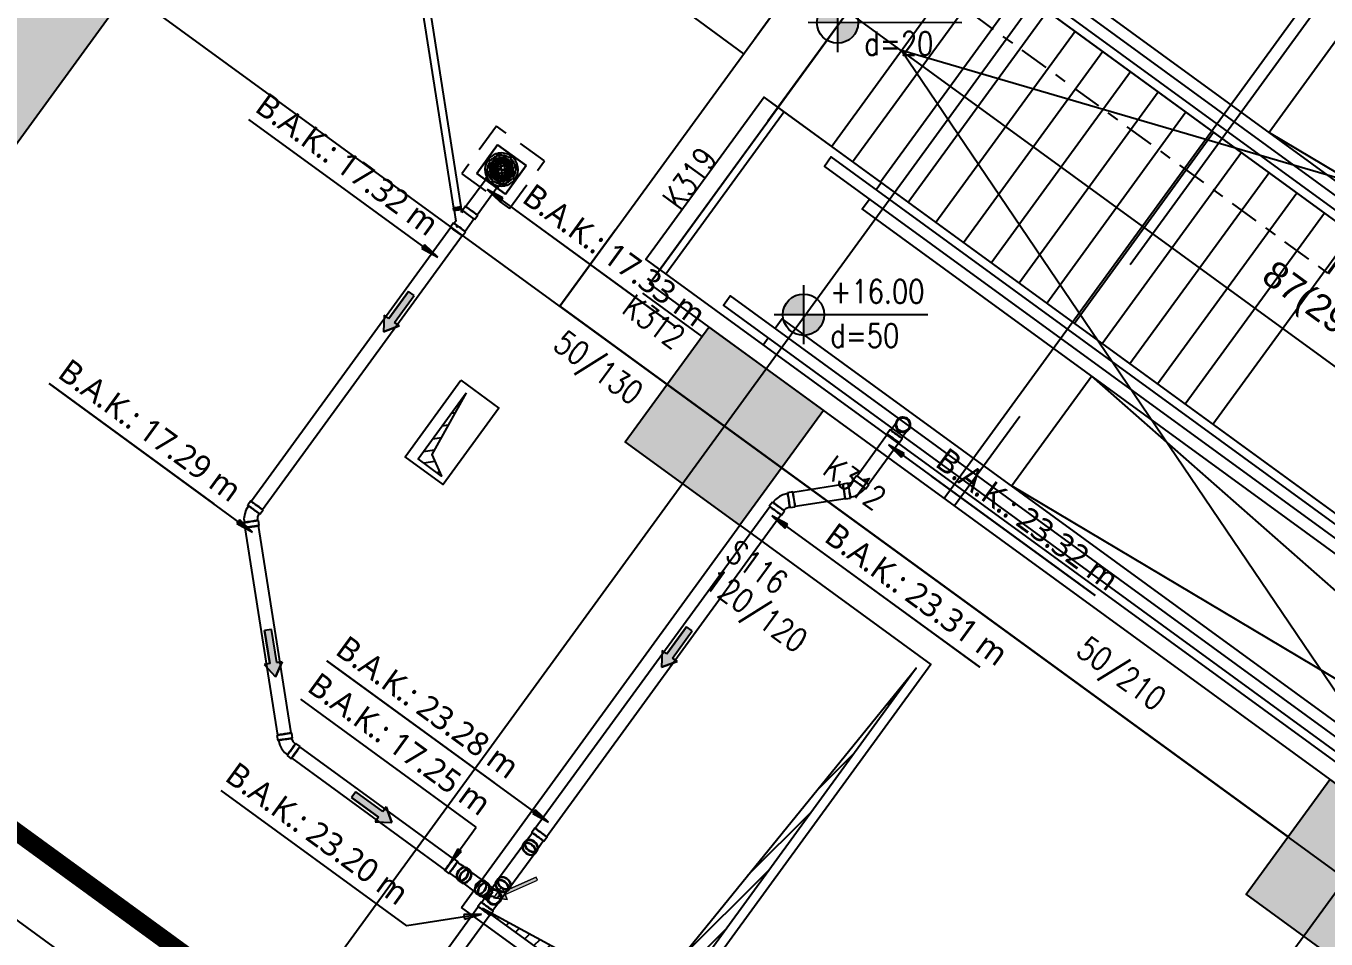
# Model space of a CAD drawing. Header units: millimetres. Extents: x 400382 to 401500, y 4543975 to 4544133.
# Drawn here: x 400757.73 to 400768.73, y 4544101.97 to 4544109.69 of the extents above; entities that cross this region are included whole.
import ezdxf
from ezdxf.enums import TextEntityAlignment as Align

# ---------------------------------------------------------------- set-up
doc = ezdxf.new("R2010")
doc.units = ezdxf.units.MM
for name, pattern in [('AKS', [3, 2.5, -0.25, 0, -0.25]), ('CENTER', [2, 1.25, -0.25, 0.25, -0.25]), ('CIZGI', [0.4, 0.25, -0.15]), ('CONTINU', [0]), ('HIDDEN', [0.375, 0.25, -0.125]), ('HIDDEN2', [4.7625, 3.175, -1.5875]), ('Hidden_2_', [6, 4, -2])]:
    doc.linetypes.add(name, pattern=pattern)
doc.layers.add('A-DETL-GENF', color=92, linetype='Continuous', lineweight=9)
for name, color, linetype in [('aks prota', 2, 'AKS'), ('boşluk prota', 2, 'Continuous'), ('boşluk taraması prota', 252, 'Continuous'), ('kiriş boyutu prota', 6, 'Continuous'), ('kiriş prota', 6, 'Continuous'), ('kolon prota', 1, 'Continuous'), ('kolon tarama prota', 252, 'Continuous'), ('lkolon prota', 4, 'Continuous'), ('merdiven prota', 2, 'Continuous'), ('not prota', 2, 'Continuous'), ('perde prota', 1, 'Continuous'), ('PRT-MI-a_fit_drainage', 10, 'Continuous'), ('prt-s-taxis', 7, 'Continuous'), ('skesit prota', 7, 'Continuous'), ('st-s_level (kot)', 6, 'Continuous'), ('st-s_levelmark (kot işareti)', 4, 'Continuous'), ('st_s_ölçü', 4, 'Continuous'), ('TARAMA', 8, 'Continuous'), ('temel prota', 6, 'Continuous'), ('tkolon prota', 6, 'Continuous')]:
    doc.layers.add(name, color=color, linetype=linetype)
doc.styles.add('OLCU', font='romanstw.shx')
doc.styles.add('PRT-MI-a_Arial', font='Arial.ttf', dxfattribs={"height": 30})
doc.styles.add('Segoe UI Light_1', font='', dxfattribs={"height": 200})
doc.styles.add('TKIRIS', font='romanstw.shx')
doc.styles.add('tkolon', font='romanstw.shx')
doc.styles.get('Segoe UI Light_1').set_extended_font_data('Segoe UI Light')

# ---------------------------------------------------------------- blocks, each defined once
blk = doc.blocks.new('Flow Direction - Flow Direction _25mm_-1035271-_17_70 m  ARA KAT')
at = {"layer": 'TARAMA'}
blk.add_hatch(color=256, dxfattribs=at).paths.add_polyline_path([(0, 0), (-117, -78), (-117, -30), (-400, -30), (-400, 30), (-117, 30), (-117, 78)], flags=0)
for p, q in [((-117, 30), (-400, 30)), ((-400, 30), (-400, -30)), ((-117, 30), (-400, 30)), ((-400, 30), (-400, -30)), ((0, 0), (-117, 78)), ((-117, 78), (-117, 30)), ((-117, 78), (0, 0)), ((-117, 30), (-117, 78)), ((-117, -78), (0, 0)), ((-117, -78), (0, 0)), ((-400, -30), (-117, -30)), ((-117, -30), (-400, -30)), ((-117, -30), (-117, -78)), ((-117, -30), (-117, -78))]:
    blk.add_line(p, q, dxfattribs=at)
blk = doc.blocks.new('Riser Direction1 - Flow Direction _25mm_ 2-2155046-_17_70 m  ARA KAT')
at = {"layer": 'A-DETL-GENF'}
blk.add_hatch(color=256, dxfattribs=at).paths.add_polyline_path([(0, 0), (118, 0), (96, -38), (355, -188), (340, -214), (81, -64), (59, -102)], flags=0)
for p, q in [((0, 0), (59, -102)), ((118, 0), (0, 0)), ((118, 0), (0, 0)), ((59, -102), (0, 0)), ((59, -102), (81, -64)), ((81, -64), (59, -102)), ((81, -64), (340, -214)), ((81, -64), (340, -214)), ((96, -38), (118, 0)), ((96, -38), (118, 0)), ((355, -188), (96, -38)), ((96, -38), (355, -188)), ((340, -214), (355, -188)), ((340, -214), (355, -188))]:
    blk.add_line(p, q, dxfattribs=at)
blk = doc.blocks.new('17.60 mekanik')
at = {"layer": 'kolon tarama prota'}
for points in [[(135211.3, 65208.6), (135222.3, 65198.2), (135224.6, 65201.4)], [(135169.5, 65151.2), (135158.5, 65161.6), (135156.2, 65158.4)], [(135551, 64992.9), (135561.9, 64982.5), (135564.3, 64985.7)], [(135013.2, 64918.5), (135002.3, 64928.9), (134999.9, 64925.7)], [(135452.4, 64932.9), (135463.4, 64922.4), (135465.7, 64925.6)], [(135263.8, 64673.3), (135252.9, 64683.8), (135250.6, 64680.6)], [(135179.8, 64637.6), (135190.3, 64648.6), (135187.1, 64650.9)], [(135207.3, 64595.5), (135192.2, 64595.1), (135192.8, 64591.2)]]:
    blk.add_hatch(color=256, dxfattribs=at).paths.add_polyline_path(points, flags=0)
for p, q in [((135146.3, 65422.5), (135182.8, 65192.6)), ((135189.3, 65193.7), (135152.9, 65423.5)), ((135094.5, 65205.7), (135009.6, 65267.4)), ((135220.1, 65246.4), (135202.5, 65222.1)), ((135202.5, 65222.1), (135220.1, 65246.4)), ((135244.4, 65228.7), (135220.1, 65246.4)), ((135220.1, 65246.4), (135244.4, 65228.7)), ((135220.1, 65246.4), (135220.1, 65246.4)), ((135211.8, 65233.2), (135213.4, 65232.1)), ((135213.4, 65232.1), (135211.8, 65233.2)), ((135211.8, 65233.2), (135211.8, 65233.2)), ((135214, 65232.9), (135212.4, 65234)), ((135212.4, 65234), (135214, 65232.9)), ((135212.4, 65234), (135212.4, 65234)), ((135228.6, 65233.4), (135227.4, 65231.8)), ((135227.4, 65231.8), (135228.6, 65233.4)), ((135228.6, 65233.4), (135228.6, 65233.4)), ((135231.2, 65237), (135230.1, 65235.4)), ((135230.1, 65235.4), (135231.2, 65237)), ((135230.1, 65235.4), (135230.1, 65235.4)), ((135230.9, 65234.8), (135232.1, 65236.4)), ((135232.1, 65236.4), (135230.9, 65234.8)), ((135230.9, 65234.8), (135230.9, 65234.8)), ((135231.2, 65237), (135231.2, 65237)), ((135232.1, 65236.4), (135232.1, 65236.4)), ((135213.4, 65232.1), (135213.4, 65232.1)), ((135214, 65232.9), (135214, 65232.9)), ((135215.5, 65230.6), (135217.1, 65229.4)), ((135217.1, 65229.4), (135215.5, 65230.6)), ((135215.5, 65230.6), (135215.5, 65230.6)), ((135217.7, 65230.2), (135216, 65231.4)), ((135216, 65231.4), (135217.7, 65230.2)), ((135216, 65231.4), (135216, 65231.4)), ((135217.1, 65229.4), (135217.1, 65229.4)), ((135217.7, 65230.2), (135217.7, 65230.2)), ((135219.1, 65227.9), (135220.7, 65226.7)), ((135220.7, 65226.7), (135219.1, 65227.9)), ((135219.1, 65227.9), (135219.1, 65227.9)), ((135221.3, 65227.6), (135219.7, 65228.7)), ((135219.7, 65228.7), (135221.3, 65227.6)), ((135219.7, 65228.7), (135219.7, 65228.7)), ((135221.3, 65223.3), (135220.1, 65221.7)), ((135220.1, 65221.7), (135221.3, 65223.3)), ((135220.7, 65226.7), (135220.7, 65226.7)), ((135220.9, 65221.1), (135222.1, 65222.7)), ((135222.1, 65222.7), (135220.9, 65221.1)), ((135221.3, 65227.6), (135221.3, 65227.6)), ((135221.3, 65223.3), (135221.3, 65223.3)), ((135222.1, 65222.7), (135222.1, 65222.7)), ((135225.9, 65229.7), (135224.8, 65228.1)), ((135224.8, 65228.1), (135225.9, 65229.7)), ((135224.8, 65228.1), (135224.8, 65228.1)), ((135225.5, 65223.3), (135227.2, 65222.1)), ((135227.2, 65222.1), (135225.5, 65223.3)), ((135225.5, 65223.3), (135225.5, 65223.3)), ((135225.6, 65227.5), (135226.8, 65229.1)), ((135226.8, 65229.1), (135225.6, 65227.5)), ((135225.6, 65227.5), (135225.6, 65227.5)), ((135225.9, 65229.7), (135225.9, 65229.7)), ((135227.7, 65222.9), (135226.1, 65224.1)), ((135226.1, 65224.1), (135227.7, 65222.9)), ((135226.1, 65224.1), (135226.1, 65224.1)), ((135226.7, 65204.5), (135244.4, 65228.7)), ((135244.4, 65228.7), (135226.7, 65204.5)), ((135226.8, 65229.1), (135226.8, 65229.1)), ((135227.2, 65230.5), (135227.2, 65230.5)), ((135227.4, 65231.8), (135227.4, 65231.8)), ((135227.7, 65222.9), (135227.7, 65222.9)), ((135228.2, 65231.2), (135229.4, 65232.8)), ((135229.4, 65232.8), (135228.2, 65231.2)), ((135228.2, 65231.2), (135228.2, 65231.2)), ((135229.4, 65232.8), (135229.4, 65232.8)), ((135244.4, 65228.7), (135244.4, 65228.7)), ((135210.3, 65217.3), (135193.4, 65194)), ((135202.5, 65222.1), (135226.7, 65204.5)), ((135226.7, 65204.5), (135202.5, 65222.1)), ((135202.5, 65222.1), (135202.5, 65222.1)), ((135212.5, 65221.2), (135209.9, 65217.6)), ((135216, 65216), (135214.8, 65214.4)), ((135214.8, 65214.4), (135216, 65216)), ((135214.8, 65214.4), (135214.8, 65214.4)), ((135215.6, 65213.8), (135216.8, 65215.4)), ((135216.8, 65215.4), (135215.6, 65213.8)), ((135215.6, 65213.8), (135215.6, 65213.8)), ((135216, 65216), (135216, 65216)), ((135216.8, 65215.4), (135216.8, 65215.4)), ((135218.6, 65219.7), (135217.4, 65218)), ((135217.4, 65218), (135218.6, 65219.7)), ((135217.4, 65218), (135217.4, 65218)), ((135218.2, 65217.4), (135219.4, 65219.1)), ((135219.4, 65219.1), (135218.2, 65217.4)), ((135218.2, 65217.4), (135218.2, 65217.4)), ((135218.6, 65219.7), (135218.6, 65219.7)), ((135219.4, 65219.1), (135219.4, 65219.1)), ((135219.7, 65220.2), (135219.7, 65220.2)), ((135220.1, 65221.7), (135220.1, 65221.7)), ((135220.2, 65210.1), (135222.8, 65213.7)), ((135220.9, 65221.1), (135220.9, 65221.1)), ((135227.2, 65222.1), (135227.2, 65222.1)), ((135229.2, 65220.6), (135230.8, 65219.4)), ((135230.8, 65219.4), (135229.2, 65220.6)), ((135229.2, 65220.6), (135229.2, 65220.6)), ((135231.4, 65220.2), (135229.8, 65221.4)), ((135229.8, 65221.4), (135231.4, 65220.2)), ((135229.8, 65221.4), (135229.8, 65221.4)), ((135230.8, 65219.4), (135230.8, 65219.4)), ((135231.4, 65220.2), (135231.4, 65220.2)), ((135232.8, 65218), (135234.4, 65216.8)), ((135234.4, 65216.8), (135232.8, 65218)), ((135232.8, 65218), (135232.8, 65218)), ((135235, 65217.6), (135233.4, 65218.8)), ((135233.4, 65218.8), (135235, 65217.6)), ((135233.4, 65218.8), (135233.4, 65218.8)), ((135234.4, 65216.8), (135234.4, 65216.8)), ((135235, 65217.6), (135235, 65217.6)), ((135169.5, 65151.2), (135094.5, 65205.7)), ((135202.9, 65187.1), (135219.8, 65210.4)), ((135211.3, 65208.6), (135222.3, 65198.2)), ((135224.6, 65201.4), (135211.3, 65208.6)), ((135211.3, 65208.6), (135371.4, 65092.3)), ((135222.3, 65198.2), (135224.6, 65201.4)), ((135226.7, 65204.5), (135226.7, 65204.5)), ((135182.6, 65192.6), (135182.9, 65190.7)), ((135183.3, 65190.8), (135184.8, 65181.8)), ((135189.8, 65188.7), (135189.3, 65191.7)), ((135189.7, 65191.8), (135189.4, 65193.7)), ((135190.9, 65190.3), (135189.8, 65188.7)), ((135193, 65194.3), (135190.4, 65190.7)), ((135371.4, 65092.3), (135235.7, 65190.9)), ((135182.8, 65180.3), (135180.2, 65176.7)), ((135184.8, 65181.8), (135183.3, 65179.9)), ((135185.3, 65178.5), (135185.5, 65176.8)), ((135192.6, 65173.2), (135200.1, 65183.6)), ((135200.7, 65183.2), (135203.3, 65186.8)), ((135180.6, 65176.4), (135012.1, 64944.5)), ((135021.6, 64937.5), (135190.1, 65169.5)), ((135187.2, 65177.1), (135187.2, 65177.1)), ((135190.5, 65169.2), (135193.1, 65172.8)), ((135158.5, 65161.6), (135156.2, 65158.4)), ((135156.2, 65158.4), (135169.5, 65151.2)), ((135169.5, 65151.2), (135158.5, 65161.6)), ((134840.8, 65043.8), (134980.5, 64942.3)), ((135013.2, 64918.5), (134840.8, 65043.8)), ((135552.5, 65005.8), (135549.9, 65002.2)), ((135550.2, 65001.9), (135524.5, 64966.5)), ((135534.1, 64959.6), (135559.8, 64995)), ((135551, 64992.9), (135561.9, 64982.5)), ((135564.3, 64985.7), (135551, 64992.9)), ((135551, 64992.9), (135726.2, 64865.6)), ((135560.2, 64994.7), (135562.8, 64998.3)), ((135561.9, 64982.5), (135564.3, 64985.7)), ((135512.6, 64959.3), (135470.3, 64952.5)), ((135517, 64960.4), (135512.6, 64959.7)), ((135524.2, 64966.8), (135521.5, 64963.2)), ((135531.9, 64955.7), (135534.5, 64959.3)), ((135726.2, 64865.6), (135587.4, 64966.4)), ((135470.2, 64953), (135465.8, 64952.3)), ((135472.1, 64940.9), (135514.5, 64947.6)), ((135514.6, 64947.1), (135518.9, 64947.8)), ((135011.7, 64944.8), (135009.1, 64941.2)), ((135019.4, 64933.7), (135022, 64937.3)), ((135450.7, 64940.5), (135252.7, 64668)), ((135452.9, 64944.4), (135450.3, 64940.8)), ((135460.6, 64933.3), (135463.2, 64936.9)), ((135467.8, 64939.7), (135472.2, 64940.4)), ((135002.3, 64928.9), (134999.9, 64925.7)), ((134999.9, 64925.7), (135013.2, 64918.5)), ((135013.2, 64918.5), (135002.3, 64928.9)), ((135005.5, 64926.4), (135006.2, 64922)), ((135018.8, 64924), (135018.1, 64928.4)), ((135262.2, 64661.1), (135460.2, 64933.6)), ((135452.4, 64932.9), (135463.4, 64922.4)), ((135465.7, 64925.6), (135452.4, 64932.9)), ((135452.4, 64932.9), (135628.5, 64804.9)), ((135463.4, 64922.4), (135465.7, 64925.6)), ((135006.7, 64922.1), (135034.5, 64746.8)), ((135046.1, 64748.7), (135018.3, 64924)), ((135628.5, 64804.9), (135491.9, 64904.2)), ((135076.2, 64809.7), (135217.7, 64706.9)), ((135263.8, 64673.3), (135076.2, 64809.7)), ((135202.8, 64669.2), (135054.3, 64777.1)), ((135034, 64746.7), (135034.7, 64742.3)), ((135047.3, 64744.3), (135046.6, 64748.7)), ((135053.7, 64737.1), (135050.1, 64739.7)), ((135042.6, 64729.4), (135046.2, 64726.8)), ((135183.4, 64642.4), (135053.4, 64736.8)), ((135046.5, 64727.2), (135176.4, 64632.8)), ((135144.1, 64585.5), (134986.9, 64699.8)), ((135252.9, 64683.8), (135250.6, 64680.6)), ((135263.8, 64673.3), (135252.9, 64683.8)), ((135250.6, 64680.6), (135263.8, 64673.3)), ((135179.8, 64637.6), (135202.8, 64669.2)), ((135252.3, 64668.3), (135249.7, 64664.7)), ((135187.1, 64650.9), (135179.8, 64637.6)), ((135190.3, 64648.6), (135187.1, 64650.9)), ((135242.7, 64654.2), (135221.6, 64625.3)), ((135244.1, 64657), (135242.3, 64654.5)), ((135260, 64657.2), (135262.6, 64660.8)), ((135179.8, 64637.6), (135190.3, 64648.6)), ((135187.2, 64640.1), (135183.6, 64642.7)), ((135231.2, 64618.3), (135252.2, 64647.3)), ((135252.6, 64647), (135254.4, 64649.5)), ((135176.1, 64632.4), (135179.7, 64629.8)), ((135197.5, 64632.7), (135194.9, 64634.5)), ((135210, 64623), (135197.2, 64632.3)), ((135187.4, 64624.2), (135190, 64622.4)), ((135190.2, 64622.8), (135203.1, 64613.4)), ((135212.8, 64621.5), (135210.3, 64623.4)), ((135221.2, 64614.6), (135212.4, 64621)), ((135219.9, 64622.6), (135213.2, 64613.4)), ((135221.2, 64625.5), (135219.4, 64623)), ((135229.7, 64615.5), (135231.6, 64618.1)), ((135202.8, 64613.1), (135205.3, 64611.2)), ((135205.7, 64611.7), (135214.5, 64605.4)), ((135212.1, 64612.7), (135212.1, 64612.7)), ((135212.1, 64612.7), (135212.1, 64612.7)), ((135212.1, 64612.7), (135212.1, 64612.7)), ((135212.1, 64612.7), (135212.1, 64612.7)), ((135212.7, 64612.4), (135212.7, 64612.4)), ((135212.7, 64612.4), (135212.7, 64612.4)), ((135212.7, 64612.4), (135212.7, 64612.4)), ((135213.3, 64609.5), (135216.9, 64614.5)), ((135222.5, 64606.6), (135229.2, 64615.9)), ((135223, 64607.6), (135223, 64607.6)), ((135223, 64607.6), (135223, 64607.6)), ((135223, 64607.6), (135223, 64607.6)), ((135223.6, 64607.3), (135223.6, 64607.3)), ((135223.6, 64607.3), (135223.6, 64607.3)), ((135223.6, 64607.3), (135223.6, 64607.3)), ((135223.6, 64607.3), (135223.6, 64607.3)), ((135204.7, 64601.9), (135027.9, 64358.7)), ((135207.3, 64595.5), (135144.1, 64585.5)), ((135207.3, 64595.5), (135192.2, 64595.1)), ((135192.8, 64591.2), (135207.3, 64595.5)), ((135206.9, 64605.8), (135204.3, 64602.2)), ((135214.6, 64594.7), (135217.2, 64598.3)), ((135037.5, 64351.7), (135214.2, 64595)), ((135192.2, 64595.1), (135192.8, 64591.2))]:
    blk.add_line(p, q, dxfattribs=at)
at = {"layer": 'kolon tarama prota', "flags": 128}
for points in [[(135213, 65220.8), (135214.8, 65223.2), (135216.4, 65225.4), (135217.7, 65227.2), (135218.5, 65228.3), (135218.8, 65228.7), (135218.8, 65228.7)], [(135220.1, 65220.8), (135218.5, 65222.5), (135217.8, 65224.7), (135218, 65227), (135218.8, 65228.7)], [(135218.8, 65228.7), (135220.5, 65230.3), (135222.7, 65231.1), (135225, 65230.9), (135226.8, 65230)], [(135226.8, 65230), (135228.4, 65228.3), (135229.1, 65226.1), (135228.9, 65223.8), (135228.1, 65222)], [(135228.1, 65222), (135226.4, 65220.5), (135224.2, 65219.7), (135221.9, 65219.9), (135220.1, 65220.8)], [(135228.1, 65222), (135227.8, 65221.6), (135227, 65220.5), (135225.7, 65218.8), (135224.1, 65216.6), (135222.4, 65214.2), (135222.3, 65214.1)], [(135553, 65005.4), (135554.8, 65007.8), (135556.4, 65010.1), (135557.7, 65011.8), (135558.5, 65012.9), (135558.8, 65013.4), (135558.8, 65013.4)], [(135560.1, 65005.4), (135558.5, 65007.1), (135557.7, 65009.3), (135557.9, 65011.6), (135558.8, 65013.4)], [(135558.8, 65013.4), (135560.5, 65014.9), (135562.7, 65015.7), (135565, 65015.5), (135566.8, 65014.6)], [(135566.8, 65014.6), (135568.3, 65012.9), (135569.1, 65010.7), (135568.9, 65008.4), (135568, 65006.6)], [(135568, 65006.6), (135566.3, 65005.1), (135564.1, 65004.3), (135561.8, 65004.5), (135560.1, 65005.4)], [(135568, 65006.6), (135567.8, 65006.3), (135566.9, 65005.2), (135565.7, 65003.4), (135564.1, 65001.2), (135562.3, 64998.8), (135562.2, 64998.7)], [(135519.9, 64960.8), (135517.4, 64959.8), (135517.1, 64959.8)], [(135522.1, 64962.8), (135520.1, 64961), (135519.9, 64960.8)], [(135458.9, 64949.1), (135455.6, 64946.5), (135453.4, 64944)], [(135465.9, 64951.7), (135461.8, 64950.5), (135458.9, 64949.1)], [(135518.8, 64948.5), (135523, 64949.6), (135525.8, 64951.1)], [(135525.8, 64951.1), (135529.2, 64953.7), (135531.3, 64956.1)], [(135009.6, 64940.8), (135007.5, 64937.1), (135006.5, 64934)], [(135462.7, 64937.3), (135464.6, 64939.2), (135464.9, 64939.3)], [(135464.9, 64939.3), (135467.4, 64940.3), (135467.7, 64940.4)], [(135006.5, 64934), (135005.9, 64929.8), (135006.2, 64926.5)], [(135017.5, 64928.3), (135017.5, 64931), (135017.6, 64931.3)], [(135017.6, 64931.3), (135018.7, 64933.8), (135018.8, 64934.1)], [(135035.3, 64742.4), (135036.5, 64738.3), (135037.9, 64735.4)], [(135047.7, 64741.4), (135046.7, 64743.9), (135046.6, 64744.2)], [(135049.7, 64739.2), (135047.8, 64741.1), (135047.7, 64741.4)], [(135037.9, 64735.4), (135040.5, 64732.1), (135043, 64730)], [(135250.2, 64664.3), (135248.1, 64661.4), (135246.2, 64658.8), (135244.7, 64656.6)], [(135253.9, 64649.9), (135255.6, 64652.2), (135257.5, 64654.9), (135259.5, 64657.6)], [(135194.5, 64634), (135192.2, 64635.7), (135189.5, 64637.6), (135186.8, 64639.6)], [(135180.1, 64630.3), (135183, 64628.3), (135185.7, 64626.3), (135187.8, 64624.8)], [(135213.2, 64613.4), (135212.9, 64613), (135212.1, 64611.9), (135210.9, 64610.1), (135209.3, 64607.9), (135207.5, 64605.5), (135207.4, 64605.4)], [(135216.7, 64598.7), (135218.4, 64601.1), (135220.1, 64603.3), (135221.3, 64605.1), (135222.2, 64606.2), (135222.5, 64606.6), (135222.5, 64606.6)]]:
    blk.add_lwpolyline(points, dxfattribs=at)
at = {"layer": 'kolon tarama prota'}
for centre, radius, start, end in [((135223.4, 65225.4), 14, 146.0106, 231.9172), ((135223.4, 65225.4), 14, 146.0106, 231.9172), ((135223.4, 65225.4), 14, 56.0106, 141.9172), ((135223.4, 65225.4), 14, 56.0106, 141.9172), ((135223.4, 65225.4), 12, 56.3519, 141.5758), ((135223.4, 65225.4), 12, 56.3519, 141.5758), ((135223.4, 65225.4), 10, 323.9639, 143.9639), ((135223.4, 65225.4), 10, 323.9639, 143.9639), ((135223.4, 65225.4), 9.5, 56.9808, 140.9469), ((135223.4, 65225.4), 9.5, 56.9808, 140.9469), ((135223.4, 65225.4), 9, 323.9639, 143.9639), ((135223.4, 65225.4), 9, 323.9639, 143.9639), ((135223.4, 65225.4), 12, 326.3519, 51.5758), ((135223.4, 65225.4), 12, 326.3519, 51.5758), ((135223.4, 65225.4), 14, 326.0106, 51.9172), ((135223.4, 65225.4), 14, 326.0106, 51.9172), ((135223.4, 65225.4), 12, 146.3519, 231.5758), ((135223.4, 65225.4), 12, 146.3519, 231.5758), ((135223.4, 65225.4), 10, 143.9639, 323.9639), ((135223.4, 65225.4), 10, 143.9639, 323.9639), ((135223.4, 65225.4), 9.5, 146.9808, 230.9469), ((135223.4, 65225.4), 9.5, 146.9808, 230.9469), ((135223.4, 65225.4), 9, 143.9639, 323.9639), ((135223.4, 65225.4), 9, 143.9639, 323.9639), ((135223.4, 65225.4), 7.5, 147.7864, 230.1413), ((135223.4, 65225.4), 7.5, 147.7864, 230.1413), ((135223.5, 65225.4), 6.38, 54, 234), ((135223.5, 65225.4), 6.38, 54, 234), ((135223.4, 65225.4), 5.9, 144, 324), ((135223.4, 65225.4), 7.5, 57.7864, 140.1413), ((135223.4, 65225.4), 7.5, 57.7864, 140.1413), ((135223.5, 65225.4), 5.72, 54, 234), ((135223.4, 65225.4), 5, 143.9639, 323.9639), ((135223.4, 65225.4), 5, 143.9639, 323.9639), ((135223.4, 65225.4), 5, 149.703, 228.2247), ((135223.4, 65225.4), 5, 149.703, 228.2247), ((135223.4, 65225.4), 5.9, 324, 144), ((135221.7, 65223), 2.95, 54, 234), ((135223.4, 65225.4), 5, 323.9639, 143.9639), ((135223.4, 65225.4), 5, 323.9639, 143.9639), ((135223.5, 65225.4), 6.38, 234, 54), ((135223.5, 65225.4), 6.38, 234, 54), ((135223.4, 65225.4), 5, 59.703, 138.2247), ((135223.4, 65225.4), 5, 59.703, 138.2247), ((135223.5, 65225.4), 5.71, 234, 54), ((135223.4, 65225.4), 3, 153.5579, 224.3698), ((135223.4, 65225.4), 3, 153.5579, 224.3698), ((135223.4, 65225.4), 3, 63.5579, 134.3698), ((135223.4, 65225.4), 3, 63.5579, 134.3698), ((135223.4, 65225.4), 3, 243.5579, 314.3698), ((135223.4, 65225.4), 3, 243.5579, 314.3698), ((135225.2, 65227.8), 2.95, 234, 54), ((135223.4, 65225.4), 3, 333.5579, 44.3698), ((135223.4, 65225.4), 3, 333.5579, 44.3698), ((135223.4, 65225.4), 5, 329.703, 48.2247), ((135223.4, 65225.4), 5, 329.703, 48.2247), ((135223.4, 65225.4), 7.5, 327.7864, 50.1413), ((135223.4, 65225.4), 7.5, 327.7864, 50.1413), ((135223.4, 65225.4), 9.5, 326.9808, 50.9469), ((135223.4, 65225.4), 9.5, 326.9808, 50.9469), ((135223.4, 65225.4), 14, 236.0106, 321.9172), ((135223.4, 65225.4), 14, 236.0106, 321.9172), ((135223.4, 65225.4), 12, 236.3519, 321.5758), ((135223.4, 65225.4), 12, 236.3519, 321.5758), ((135223.4, 65225.4), 9.5, 236.9808, 320.9469), ((135223.4, 65225.4), 9.5, 236.9808, 320.9469), ((135223.4, 65225.4), 7.5, 237.7864, 320.1413), ((135223.4, 65225.4), 7.5, 237.7864, 320.1413), ((135223.4, 65225.4), 5, 239.703, 318.2247), ((135223.4, 65225.4), 5, 239.703, 318.2247), ((135563.4, 65010), 6.38, 54, 234), ((135563.4, 65010), 6.38, 54, 234), ((135563.4, 65010), 5.9, 144, 324), ((135563.4, 65010), 5.71, 54, 234), ((135563.4, 65010), 5.9, 324, 144), ((135563.4, 65010), 6.38, 234, 54), ((135563.4, 65010), 6.38, 234, 54), ((135563.4, 65010), 5.72, 234, 54), ((135217.8, 64610), 6.38, 54.0133, 234.0133), ((135217.8, 64610), 6.38, 54.0133, 234.0133), ((135217.8, 64610), 6.38, 54.0133, 234.0133), ((135217.8, 64610), 6.38, 54.0133, 234.0133), ((135217.8, 64610), 6.38, 54, 234), ((135217.8, 64610), 6.38, 54, 234), ((135217.8, 64610), 6.38, 144, 324), ((135217.8, 64610), 6.38, 144, 324), ((135217.8, 64610), 6.38, 144, 324), ((135217.8, 64610), 6.38, 144, 324), ((135217.8, 64610), 5.9, 144, 324), ((135217.8, 64610), 5.9, 144, 324), ((135217.8, 64610), 5.72, 54.0133, 234.0133), ((135217.8, 64610), 5.71, 54.0133, 234.0133), ((135217.8, 64610), 5.72, 54, 234), ((135217.8, 64610), 5.72, 144, 324), ((135217.8, 64610), 5.72, 144, 324), ((135217.8, 64610), 6.38, 324, 144), ((135217.8, 64610), 6.38, 324, 144), ((135217.8, 64610), 6.38, 324, 144), ((135217.8, 64610), 6.38, 324, 144), ((135217.8, 64610), 5.9, 324, 144), ((135217.8, 64610), 5.9, 324, 144), ((135216.1, 64607.6), 2.95, 54, 234), ((135216.1, 64607.6), 2.95, 54, 234), ((135217.8, 64610), 5.71, 324, 144), ((135217.8, 64610), 5.71, 324, 144), ((135217.8, 64610), 6.38, 234.0133, 54.0133), ((135217.8, 64610), 6.38, 234.0133, 54.0133), ((135217.8, 64610), 6.38, 234.0133, 54.0133), ((135217.8, 64610), 6.38, 234.0133, 54.0133), ((135217.8, 64610), 6.38, 234, 54), ((135217.8, 64610), 6.38, 234, 54), ((135217.8, 64610), 5.72, 234.0133, 54.0133), ((135217.8, 64610), 5.72, 234.0133, 54.0133), ((135217.8, 64610), 5.72, 234, 54), ((135219.6, 64612.4), 2.95, 234, 54), ((135219.6, 64612.4), 2.95, 234, 54)]:
    blk.add_arc(centre, radius, start, end, dxfattribs=at)
for centre, major_axis, ratio, start_param, end_param in [((135215.1, 65213.8), (5.16, -3.75), 0.01, 1.57084, 4.712432), ((135215.1, 65213.8), (4.77, -3.47), 0.01, 1.570796, 3.141593), ((135215.1, 65213.8), (-4.77, 3.47), 0.01, 0, 1.570796), ((135217.7, 65217.4), (-5.16, 3.75), 0.01, 4.712432, 7.854025), ((135217.7, 65217.4), (-4.62, 3.36), 0.01, 4.712432, 7.854025), ((135215.1, 65213.8), (5.16, -3.75), 0.01, 4.712432, 7.854025), ((135215.1, 65213.8), (-4.77, 3.47), 0.01, 1.570796, 3.141593), ((135215.1, 65213.8), (4.77, -3.47), 0.01, 0, 1.570796), ((135217.7, 65217.4), (5.16, -3.75), 0.01, 4.712432, 7.854025), ((135217.7, 65217.4), (4.62, -3.36), 0.01, 4.712432, 7.854025), ((135186, 65193.2), (3.39, 0.54), 0.010021, 3.137456, 6.279049), ((135186, 65193.2), (3.39, 0.54), 0.010021, 6.279049, 9.420641), ((135186, 65193.2), (3.26, 0.52), 0.010021, 1.570796, 3.141593), ((135186, 65193.2), (3.26, 0.52), 0.010021, 3.141593, 4.712389), ((135186.3, 65191.3), (3.39, 0.54), 0.010021, 6.279049, 9.420641), ((135186.3, 65191.3), (3.39, 0.54), 0.010021, 3.137456, 6.279049), ((135186.3, 65191.3), (2.98, 0.47), 0.010021, 6.279049, 9.420641), ((135186.3, 65191.3), (2.98, 0.47), 0.010021, 3.137456, 6.279049), ((135186, 65193.2), (3.26, 0.52), 0.010021, 0, 1.570796), ((135186, 65193.2), (3.26, 0.52), 0.010021, 4.712389, 6.283185), ((135195.5, 65186.9), (-5.16, 3.75), 0.010011, 3.145754, 6.287346), ((135195.5, 65186.9), (5.16, -3.75), 0.010011, 3.145754, 6.287346), ((135195.5, 65186.9), (4.62, -3.36), 0.010011, 3.145754, 6.287346), ((135195.5, 65186.9), (4.62, -3.36), 0.010011, 0.004161, 3.145754), ((135198.1, 65190.5), (5.16, -3.75), 0.010011, 3.145754, 6.287346), ((135198.1, 65190.5), (5.16, -3.75), 0.010011, 0.004161, 3.145754), ((135198.1, 65190.5), (-4.77, 3.47), 0.01, 0, 1.570796), ((135198.1, 65190.5), (4.77, -3.47), 0.01, 1.570796, 3.141593), ((135198.1, 65190.5), (4.77, -3.47), 0.01, 4.712389, 6.283185), ((135198.1, 65190.5), (4.77, -3.47), 0.01, 0, 1.570796), ((135188, 65176.5), (-5.16, 3.75), 0.010011, 3.145754, 6.287346), ((135188, 65176.5), (5.16, -3.75), 0.010011, 3.145754, 6.287346), ((135188, 65176.5), (-4.62, 3.36), 0.010011, 0.004161, 3.145754), ((135188, 65176.5), (4.62, -3.36), 0.010011, 0.004161, 3.145754), ((135185.3, 65172.9), (5.16, -3.75), 0.010011, 3.145754, 6.287346), ((135185.3, 65172.9), (5.16, -3.75), 0.010011, 0.004161, 3.145754), ((135185.3, 65172.9), (4.77, -3.47), 0.010011, 3.141593, 4.712389), ((135185.3, 65172.9), (-4.77, 3.47), 0.010011, 4.712389, 6.283185), ((135185.3, 65172.9), (-4.77, 3.47), 0.010011, 1.570796, 3.141593), ((135185.3, 65172.9), (-4.77, 3.47), 0.010011, 3.141593, 4.712389), ((135188.5, 65177.3), (2.98, 0.47), 0.010021, 2.029614, 3.137456), ((135188.5, 65177.3), (2.98, 0.47), 0.010021, 3.137456, 4.245298), ((135555, 64998.4), (-5.16, 3.75), 0.01, 4.712389, 7.853982), ((135557.6, 65002), (5.16, -3.75), 0.01, 1.570796, 4.712389), ((135557.6, 65002), (-4.62, 3.36), 0.01, 4.712389, 7.853982), ((135555, 64998.4), (-4.77, 3.47), 0.01, 0, 1.570796), ((135555, 64998.4), (-4.77, 3.47), 0.01, 4.712389, 6.283185), ((135555, 64998.4), (-4.77, 3.47), 0.01, 3.141593, 4.712389), ((135555, 64998.4), (5.16, -3.75), 0.01, 4.712389, 7.853982), ((135555, 64998.4), (-4.77, 3.47), 0.01, 1.570796, 3.141593), ((135557.6, 65002), (4.62, -3.36), 0.01, 4.712389, 7.853982), ((135557.6, 65002), (5.16, -3.75), 0.01, 4.712389, 7.853982), ((135513.6, 64953.4), (1, -6.3), 0.01, 3.145735, 6.287327), ((135513.6, 64953.4), (1, -6.3), 0.01, 0.004142, 3.145735), ((135513.6, 64953.4), (-0.92, 5.83), 0.01, 0, 1.570796), ((135513.6, 64953.4), (-0.92, 5.83), 0.01, 4.712389, 6.283185), ((135518, 64954.1), (1, -6.3), 0.01, 3.145735, 6.287327), ((135518, 64954.1), (1, -6.3), 0.01, 0.004142, 3.145735), ((135518, 64954.1), (0.89, -5.64), 0.01, 3.145735, 6.287327), ((135518, 64954.1), (0.89, -5.64), 0.01, 0.004142, 3.145735), ((135526.7, 64959.5), (5.16, -3.75), 0.01, 3.137451, 6.279043), ((135526.7, 64959.5), (5.16, -3.75), 0.01, 6.279043, 9.420636), ((135526.7, 64959.5), (4.62, -3.36), 0.01, 6.279043, 9.420636), ((135526.7, 64959.5), (4.62, -3.36), 0.01, 3.137451, 6.279043), ((135529.3, 64963.1), (5.16, -3.75), 0.01, 3.137451, 6.279043), ((135529.3, 64963.1), (5.16, -3.75), 0.01, 6.279043, 9.420636), ((135529.3, 64963.1), (-4.77, 3.47), 0.01, 4.712389, 6.283185), ((135529.3, 64963.1), (-4.77, 3.47), 0.01, 0, 1.570796), ((135529.3, 64963.1), (4.77, -3.47), 0.01, 4.712389, 6.283185), ((135529.3, 64963.1), (4.77, -3.47), 0.01, 0, 1.570796), ((135466.8, 64946), (-1, 6.3), 0.01, 3.145735, 6.287327), ((135466.8, 64946), (-1, 6.3), 0.01, 0.004142, 3.145735), ((135466.8, 64946), (-0.89, 5.64), 0.01, 0.004142, 3.145735), ((135466.8, 64946), (-0.89, 5.64), 0.01, 3.145735, 6.287327), ((135471.2, 64946.7), (-1, 6.3), 0.01, 0.004142, 3.145735), ((135471.2, 64946.7), (-1, 6.3), 0.01, 3.145735, 6.287327), ((135471.2, 64946.7), (-0.92, 5.83), 0.01, 4.712389, 6.283185), ((135471.2, 64946.7), (-0.92, 5.83), 0.01, 0, 1.570796), ((135513.6, 64953.4), (-0.92, 5.83), 0.01, 1.570796, 3.141593), ((135513.6, 64953.4), (-0.92, 5.83), 0.01, 3.141593, 4.712389), ((135014.2, 64937.4), (-5.16, 3.75), 0.010001, 3.145733, 6.287326), ((135014.2, 64937.4), (5.16, -3.75), 0.010001, 3.145733, 6.287326), ((135014.2, 64937.4), (-4.62, 3.36), 0.010001, 0.004141, 3.145733), ((135014.2, 64937.4), (-4.62, 3.36), 0.010001, 3.145733, 6.287326), ((135016.8, 64941), (5.16, -3.75), 0.010001, 3.145733, 6.287326), ((135016.8, 64941), (5.16, -3.75), 0.010001, 0.004141, 3.145733), ((135016.8, 64941), (4.77, -3.47), 0.010011, 3.141593, 4.712389), ((135016.8, 64941), (-4.77, 3.47), 0.010011, 4.712389, 6.283185), ((135016.8, 64941), (4.77, -3.47), 0.010011, 4.712389, 6.283185), ((135016.8, 64941), (-4.77, 3.47), 0.010011, 3.141593, 4.712389), ((135455.5, 64937.1), (-5.16, 3.75), 0.01, 3.137451, 6.279043), ((135455.5, 64937.1), (-5.16, 3.75), 0.01, 6.279043, 9.420636), ((135455.5, 64937.1), (4.77, -3.47), 0.01, 3.141593, 4.712389), ((135455.5, 64937.1), (4.77, -3.47), 0.01, 1.570796, 3.141593), ((135458.1, 64940.7), (-5.16, 3.75), 0.01, 6.279043, 9.420636), ((135458.1, 64940.7), (-5.16, 3.75), 0.01, 3.137451, 6.279043), ((135458.1, 64940.7), (-4.62, 3.36), 0.01, 6.279043, 9.420636), ((135458.1, 64940.7), (-4.62, 3.36), 0.01, 3.137451, 6.279043), ((135455.5, 64937.1), (4.77, -3.47), 0.01, 4.712389, 6.283185), ((135455.5, 64937.1), (4.77, -3.47), 0.01, 0, 1.570796), ((135471.2, 64946.7), (-0.92, 5.83), 0.01, 1.570796, 3.141593), ((135471.2, 64946.7), (-0.92, 5.83), 0.01, 3.141593, 4.712389), ((135011.8, 64927.4), (6.3, 1), 0.01, 3.137449, 6.279041), ((135011.8, 64927.4), (6.3, 1), 0.01, 6.279041, 9.420634), ((135011.8, 64927.4), (5.64, 0.89), 0.01, 3.137449, 6.279041), ((135011.8, 64927.4), (5.64, 0.89), 0.01, 6.279041, 9.420634), ((135012.5, 64923), (6.3, 1), 0.01, 6.279041, 9.420634), ((135012.5, 64923), (6.3, 1), 0.01, 3.137449, 6.279041), ((135012.5, 64923), (5.83, 0.92), 0.01, 1.570796, 3.141593), ((135012.5, 64923), (5.83, 0.92), 0.01, 3.141593, 4.712389), ((135012.5, 64923), (5.83, 0.92), 0.01, 4.712389, 6.283185), ((135012.5, 64923), (5.83, 0.92), 0.01, 0, 1.570796), ((135040.3, 64747.7), (-6.3, -1), 0.01, 3.145735, 6.287327), ((135040.3, 64747.7), (-6.3, -1), 0.01, 0.004142, 3.145735), ((135040.3, 64747.7), (5.83, 0.92), 0.01, 1.570796, 3.141593), ((135040.3, 64747.7), (5.83, 0.92), 0.01, 3.141593, 4.712389), ((135041, 64743.3), (-6.3, -1), 0.01, 3.145735, 6.287327), ((135041, 64743.3), (-6.3, -1), 0.01, 0.004142, 3.145735), ((135041, 64743.3), (-5.64, -0.89), 0.01, 3.145735, 6.287327), ((135041, 64743.3), (-5.64, -0.89), 0.01, 0.004142, 3.145735), ((135040.3, 64747.7), (5.83, 0.92), 0.01, 0, 1.570796), ((135040.3, 64747.7), (5.83, 0.92), 0.01, 4.712389, 6.283185), ((135046.3, 64734.6), (-3.75, -5.16), 0.01, 3.137451, 6.279043), ((135046.3, 64734.6), (-3.75, -5.16), 0.01, 6.279043, 9.420636), ((135046.3, 64734.6), (-3.36, -4.62), 0.01, 6.279043, 9.420636), ((135046.3, 64734.6), (-3.36, -4.62), 0.01, 3.137451, 6.279043), ((135049.9, 64732), (-3.75, -5.16), 0.01, 3.137451, 6.279043), ((135049.9, 64732), (-3.75, -5.16), 0.01, 6.279043, 9.420636), ((135049.9, 64732), (3.47, 4.77), 0.01, 1.570796, 3.141593), ((135049.9, 64732), (3.47, 4.77), 0.01, 3.141593, 4.712389), ((135049.9, 64732), (3.47, 4.77), 0.01, 0, 1.570796), ((135049.9, 64732), (3.47, 4.77), 0.01, 4.712389, 6.283185), ((135254.9, 64661), (5.16, -3.75), 0.01, 1.570796, 4.712389), ((135254.9, 64661), (4.62, -3.36), 0.01, 1.570796, 4.712389), ((135257.5, 64664.6), (5.16, -3.75), 0.01, 1.570796, 4.712389), ((135257.5, 64664.6), (-4.77, 3.47), 0.01, 4.712389, 6.283185), ((135257.5, 64664.6), (4.77, -3.47), 0.01, 3.141593, 4.712389), ((135257.5, 64664.6), (5.16, -3.75), 0.01, 4.712389, 7.853982), ((135257.5, 64664.6), (4.77, -3.47), 0.01, 4.712389, 6.283185), ((135257.5, 64664.6), (-4.77, 3.47), 0.01, 3.141593, 4.712389), ((135247.4, 64650.7), (4.77, -3.47), 0.707107, 3.141593, 4.712389), ((135247.4, 64650.7), (5.16, -3.75), 0.707107, 1.570796, 4.712389), ((135249.3, 64653.3), (5.16, -3.75), 0.707107, 1.570796, 4.712389), ((135247.4, 64650.7), (4.77, -3.47), 0.707107, 1.570796, 3.141593), ((135249.3, 64653.3), (4.62, -3.36), 0.707107, 1.570796, 4.712389), ((135247.4, 64650.7), (5.16, -3.75), 0.707107, 4.712389, 7.853982), ((135249.3, 64653.3), (5.16, -3.75), 0.707107, 4.712389, 7.853982), ((135249.3, 64653.3), (4.62, -3.36), 0.707107, 4.712389, 7.853982), ((135247.4, 64650.7), (4.77, -3.47), 0.707107, 0, 1.570796), ((135254.9, 64661), (5.16, -3.75), 0.01, 4.712389, 7.853982), ((135254.9, 64661), (4.62, -3.36), 0.01, 4.712389, 7.853982), ((135179.9, 64637.6), (3.75, 5.16), 0.01, 4.712389, 7.853982), ((135179.9, 64637.6), (3.47, 4.77), 0.01, 0, 1.570796), ((135179.9, 64637.6), (3.47, 4.77), 0.01, 4.712389, 6.283185), ((135183.5, 64635), (3.75, 5.16), 0.01, 4.712389, 7.853982), ((135183.5, 64635), (3.36, 4.62), 0.01, 4.712389, 7.853982), ((135247.4, 64650.7), (4.77, -3.47), 0.707107, 4.712389, 6.283185), ((135179.9, 64637.6), (3.75, 5.16), 0.01, 1.570796, 4.712389), ((135179.9, 64637.6), (3.47, 4.77), 0.01, 1.570796, 3.141593), ((135179.9, 64637.6), (3.47, 4.77), 0.01, 3.141593, 4.712389), ((135183.5, 64635), (3.75, 5.16), 0.01, 1.570796, 4.712389), ((135183.5, 64635), (3.36, 4.62), 0.01, 1.570796, 4.712389), ((135191.2, 64629.4), (3.75, 5.16), 0.707107, 1.570796, 4.712389), ((135191.2, 64629.4), (3.36, 4.62), 0.707107, 1.570796, 4.712389), ((135191.2, 64629.4), (3.75, 5.16), 0.707107, 4.712389, 7.853982), ((135191.2, 64629.4), (3.36, 4.62), 0.707107, 4.712389, 7.853982), ((135193.7, 64627.5), (3.75, 5.16), 0.707107, 1.570796, 4.712389), ((135193.7, 64627.5), (3.47, 4.77), 0.707107, 1.570796, 3.141593), ((135193.7, 64627.5), (3.75, 5.16), 0.707107, 4.712389, 7.853982), ((135193.7, 64627.5), (3.47, 4.77), 0.707107, 0, 1.570796), ((135193.7, 64627.5), (3.47, 4.77), 0.707107, 4.712389, 6.283185), ((135193.7, 64627.5), (3.47, 4.77), 0.707107, 3.141593, 4.712389), ((135206.5, 64618.2), (3.75, 5.16), 0.707107, 1.570792, 4.712385), ((135206.5, 64618.2), (3.47, 4.77), 0.707107, 1.570796, 3.141593), ((135206.5, 64618.2), (3.75, 5.16), 0.707107, 4.712385, 7.853978), ((135206.5, 64618.2), (3.47, 4.77), 0.707107, 0, 1.570796), ((135209.1, 64616.4), (3.75, 5.16), 0.707107, 1.570792, 4.712385), ((135209.1, 64616.4), (3.36, 4.62), 0.707107, 1.570792, 4.712385), ((135209.1, 64616.4), (3.75, 5.16), 0.707107, 4.712385, 7.853978), ((135209.1, 64616.4), (3.36, 4.62), 0.707107, 4.712385, 7.853978), ((135206.5, 64618.2), (3.47, 4.77), 0.707107, 4.712389, 6.283185), ((135224.6, 64619.3), (5.16, -3.75), 0.707107, 1.570797, 4.71239), ((135224.6, 64619.3), (4.62, -3.36), 0.707107, 1.570797, 4.71239), ((135226.4, 64621.8), (5.16, -3.75), 0.707107, 1.570797, 4.71239), ((135226.4, 64621.8), (4.77, -3.47), 0.707107, 3.141593, 4.712389), ((135226.4, 64621.8), (4.77, -3.47), 0.707107, 1.570796, 3.141593), ((135224.6, 64619.3), (5.16, -3.75), 0.707107, 4.71239, 7.853982), ((135224.6, 64619.3), (4.62, -3.36), 0.707107, 4.71239, 7.853982), ((135226.4, 64621.8), (5.16, -3.75), 0.707107, 4.71239, 7.853982), ((135226.4, 64621.8), (4.77, -3.47), 0.707107, 4.712389, 6.283185), ((135226.4, 64621.8), (4.77, -3.47), 0.707107, 0, 1.570796), ((135206.5, 64618.2), (3.47, 4.77), 0.707107, 3.141593, 4.712389), ((135217.8, 64610), (3.36, 4.62), 0.707107, 1.570792, 2.142988), ((135217.8, 64610), (3.36, 4.62), 0.707107, 0.998596, 1.570792), ((135209.4, 64598.4), (-5.16, 3.75), 0.010002, 4.712389, 7.853982), ((135209.4, 64598.4), (4.77, -3.47), 0.01, 3.141593, 4.712389), ((135209.4, 64598.4), (-4.77, 3.47), 0.01, 4.712389, 6.283185), ((135212, 64602), (5.16, -3.75), 0.010002, 1.570796, 4.712389), ((135212, 64602), (4.62, -3.36), 0.010002, 1.570796, 4.712389), ((135209.4, 64598.4), (5.16, -3.75), 0.010002, 4.712389, 7.853982), ((135209.4, 64598.4), (4.77, -3.47), 0.01, 4.712389, 6.283185), ((135209.4, 64598.4), (4.77, -3.47), 0.01, 0, 1.570796), ((135212, 64602), (-5.16, 3.75), 0.010002, 1.570796, 4.712389), ((135212, 64602), (4.62, -3.36), 0.010002, 4.712389, 7.853982)]:
    blk.add_ellipse(centre, major_axis=major_axis, ratio=ratio, start_param=start_param, end_param=end_param, dxfattribs=at)
at = {"layer": 'kolon tarama prota', "xscale": 0.1, "yscale": 0.1, "zscale": 0.1}
for name, p, rotation in [('Flow Direction - Flow Direction _25mm_-1035271-_17_70 m  ARA KAT', (135123.7, 65088.1), 233.9999999999993), ('Flow Direction - Flow Direction _25mm_-1035271-_17_70 m  ARA KAT', (135359.3, 64804.7), 233.999999999997), ('Flow Direction - Flow Direction _25mm_-1035271-_17_70 m  ARA KAT', (135032.6, 64796.1), 279.0000000010492), ('Flow Direction - Flow Direction _25mm_-1035271-_17_70 m  ARA KAT', (135131.3, 64672.9), 324.0007159308197), ('Riser Direction1 - Flow Direction _25mm_ 2-2155046-_17_70 m  ARA KAT', (135217.3, 64609.3), 54.00071593119054)]:
    blk.add_blockref(name, p, dxfattribs=dict(at, rotation=rotation))
at = {"layer": 'kolon tarama prota', "char_height": 20, "attachment_point": 1, "rotation": 324, "line_spacing_factor": 1.142579, "style": 'Segoe UI Light_1'}
for s, insert, width in [('B.A.K.: 17.32 m', (135025.3, 65291.3), 207.124), ('B.A.K.: 17.33 m', (135251.4, 65214.8), 207.124), ('B.A.K.: 17.29 m', (134858.7, 65066.1), 207.124), ('B.A.K.: 23.32 m', (135601.2, 64991.8), 213.157), ('B.A.K.: 23.31 m', (135507.4, 64928.2), 207.627), ('B.A.K.: 23.28 m', (135093.9, 64832.2), 213.157), ('B.A.K.: 17.25 m', (135070.1, 64801), 207.124), ('B.A.K.: 23.20 m', (135000.6, 64725.2), 213.157)]:
    blk.add_mtext(s, dxfattribs=dict(at, insert=insert, width=width))
blk = doc.blocks.new('yürüyen mer 2')
at = {"color": 253}
blk.add_lwpolyline([(52651, 3429.1), (52651, 3599.1)], dxfattribs=at)
at = {"layer": 'st_s_ölçü', "color": 252, "ltscale": 0.1}
blk.add_line((53451.2, 3599.1), (53451.2, 3429.1), dxfattribs=at)
for points in [[(52651, 3599.1), (53472.2, 3599.1), (53472.2, 3429.1), (52651, 3429.1)], [(53349.5, 3599.1), (53349.5, 3591.6)], [(52651, 3591.6), (53396.5, 3591.6), (53396.5, 3581.8), (52651, 3581.8)], [(52651, 3571.6), (53349.5, 3571.6), (53349.5, 3581.8)], [(52651, 3529.1), (53109.3, 3571.6), (53109.3, 3456.6), (52651, 3499.1)], [(52651, 3456.6), (53349.5, 3456.6), (53349.5, 3446.3)], [(52651, 3436.6), (53396.5, 3436.6), (53396.5, 3446.3), (52651, 3446.3)], [(53349.5, 3429.1), (53349.5, 3436.6)]]:
    blk.add_lwpolyline(points, dxfattribs=at)
blk = doc.blocks.new('Stair_Anotation')
at = {"color": 0, "style": 'PRT-MI-a_Arial'}
blk.add_attdef('M.ADI', text='', height=0.2, dxfattribs=at).set_placement((0, 0), align=Align.BOTTOM_CENTER)
blk.add_attdef('BAS.SAYI-(EN-RIHT)', text='', height=0.2, dxfattribs=at).set_placement((0, -0.08), align=Align.TOP_CENTER)
blk = doc.blocks.new('PLAN_KOT')
at = {"layer": 'st-s_levelmark (kot işareti)'}
h = blk.add_hatch(color=256, dxfattribs=at)
h.paths.add_polyline_path([(0, 17.5, 0.414214), (-17.5, 0), (0, 0)])
h.paths.add_polyline_path([(17.5, 0), (0, 0), (0, -17.5, 0.414214)])
for p, q in [((0, 25), (0, -25)), ((105, 0), (-25, 0))]:
    blk.add_line(p, q, dxfattribs=at)
blk.add_circle((0, 0), 17.5, dxfattribs=at)
at = {"layer": 'st-s_level (kot)', "color": 6, "style": 'OLCU', "width": 0.8}
for tag, p in [('KOT', (22.7, 9.8)), ('DÖŞEME_KALINLIĞI', (22.7, -27.6))]:
    blk.add_attdef(tag, p, '', height=20, dxfattribs=at)
blk = doc.blocks.new('YER SUZGECI_20x20')
at = {"color": 2}
blk.add_lwpolyline([(-20, 0), (0, 0), (0, 20), (-20, 20)], close=True, dxfattribs=at)
for points in [[(0, 20), (-20, 0)], [(-20, 20), (0, 0)]]:
    blk.add_lwpolyline(points, dxfattribs=at)
blk.add_circle((-10, 10), 7, dxfattribs=at)

msp = doc.modelspace()

# ---------------------------------------------------------------- hatches: boundary and pattern name
at = {"layer": 'boşluk taraması prota', "ltscale": 2}
h = msp.add_hatch(dxfattribs=at)
h.set_pattern_fill('ANSI31', color=256, scale=0.03, angle=-0.0715, style=0)
h.set_pattern_definition([(8.9285, (400754.31172, 4544110.04139), (-0.0147829, 0.0940958), [])])
h.paths.add_polyline_path([(400761.454, 4544106.589), (400761.164, 4544106.069), (400761.247, 4544105.886), (400761.047, 4544106.032)])
h = msp.add_hatch(dxfattribs=at)
h.set_pattern_fill('ANSI31', color=256, scale=0.03, angle=-0.0715, style=0)
h.set_pattern_definition([(44.928458, (400108.80816, 4543656.8378), (-0.06726777, 0.067435967), [])])
h.paths.add_polyline_path([(400761.594, 4544102.231), (400762.993, 4544101.471), (400765.261, 4544104.261), (400763.024, 4544101.19)])
at = {"layer": 'kolon tarama prota'}
h = msp.add_hatch(color=256, dxfattribs=at)
h.dxf.hatch_style = 1
h.paths.add_polyline_path([(400825.527, 4544091.908), (400771.977, 4544130.917), (400746.836, 4544096.404), (400748.048, 4544095.52), (400772.306, 4544128.822), (400822.975, 4544091.912)])
h = msp.add_hatch(color=256, dxfattribs=at)
h.dxf.hatch_style = 1
h.paths.add_polyline_path([(400763.508, 4544107.147), (400764.477, 4544106.44), (400763.771, 4544105.47), (400762.801, 4544106.177)])
h = msp.add_hatch(color=256, dxfattribs=at)
h.dxf.hatch_style = 1
h.paths.add_polyline_path([(400768.761, 4544103.32), (400769.731, 4544102.613), (400769.025, 4544101.643), (400768.055, 4544102.35)])

# ---------------------------------------------------------------- linework, layer by layer
at = {"layer": 'aks prota', "ltscale": 10}
for p, q in [((400751.922, 4544090.224), (400779.419, 4544127.971)), ((400751.922, 4544090.224), (400779.419, 4544127.971)), ((400757.176, 4544086.397), (400784.673, 4544124.143)), ((400757.176, 4544086.397), (400784.673, 4544124.143)), ((400828.258, 4544063.505), (400756.661, 4544115.66)), ((400828.258, 4544063.505), (400756.661, 4544115.66)), ((400822.389, 4544063.512), (400754.63, 4544112.871)), ((400810.65, 4544063.527), (400750.567, 4544107.294)), ((400810.65, 4544063.527), (400750.567, 4544107.294))]:
    msp.add_line(p, q, dxfattribs=at)
at = {"layer": 'boşluk prota', "ltscale": 0.05}
for points in [[(400761.454, 4544106.589), (400761.164, 4544106.069), (400761.247, 4544105.886), (400761.047, 4544106.032)], [(400761.594, 4544102.231), (400762.993, 4544101.471), (400765.261, 4544104.261), (400763.024, 4544101.19)]]:
    msp.add_lwpolyline(points, close=True, dxfattribs=at)
at = {"layer": 'kiriş prota'}
msp.add_line((400768.854, 4544110.304), (400765.498, 4544105.697), dxfattribs=at)
at = {"layer": 'kiriş prota', "linetype": 'HIDDEN2'}
msp.add_line((400768.942, 4544110.24), (400765.586, 4544105.633), dxfattribs=at)
at = {"layer": 'kiriş prota'}
for points in [[(400762.248, 4544107.322), (400766.252, 4544112.818)], [(400763.006, 4544107.512), (400766.362, 4544112.12)], [(400772.32, 4544105.487), (400765.725, 4544110.291)], [(400771.142, 4544103.871), (400764.547, 4544108.675)], [(400762.248, 4544107.322), (400768.408, 4544102.835)], [(400761.409, 4544106.696), (400761.732, 4544106.461), (400761.26, 4544105.815), (400760.937, 4544106.05), (400761.409, 4544106.696)], [(400761.416, 4544102.237), (400763.771, 4544105.47), (400765.387, 4544104.293), (400763.032, 4544101.06), (400761.416, 4544102.237)]]:
    msp.add_lwpolyline(points, dxfattribs=at)
msp.add_lwpolyline([(400766.362, 4544112.12), (400765.271, 4544110.622), (400765.725, 4544110.291), (400764.547, 4544108.675), (400764.093, 4544109.005), (400763.006, 4544107.513), (400770.055, 4544102.378), (400773.411, 4544106.985)], close=True, dxfattribs=at)
at = {"layer": 'kolon prota', "color": 1}
for points in [[(400763.508, 4544107.147), (400764.477, 4544106.44), (400763.771, 4544105.47), (400762.801, 4544106.177)], [(400768.761, 4544103.32), (400769.731, 4544102.613), (400769.025, 4544101.643), (400768.055, 4544102.35)]]:
    msp.add_lwpolyline(points, close=True, dxfattribs=at)
at = {"layer": 'merdiven prota', "linetype": 'HIDDEN', "ltscale": 10}
for points in [[(400764.724, 4544108.543), (400765.901, 4544110.16)], [(400764.96, 4544108.374), (400766.137, 4544109.991)], [(400765.194, 4544108.203), (400766.372, 4544109.82)], [(400765.429, 4544108.033), (400766.606, 4544109.649)], [(400765.663, 4544107.862), (400766.84, 4544109.479)], [(400765.897, 4544107.691), (400767.075, 4544109.308)], [(400764.093, 4544109.005), (400763.976, 4544109.091), (400762.975, 4544107.717), (400763.092, 4544107.631)], [(400766.132, 4544107.52), (400767.309, 4544109.137)], [(400766.366, 4544107.35), (400767.544, 4544108.966)], [(400766.601, 4544107.179), (400767.778, 4544108.796)], [(400766.835, 4544107.008), (400768.013, 4544108.625)], [(400767.069, 4544106.837), (400768.247, 4544108.454)], [(400767.304, 4544106.667), (400768.481, 4544108.283)], [(400767.538, 4544106.496), (400768.716, 4544108.113)], [(400767.773, 4544106.325), (400768.95, 4544107.942)]]:
    msp.add_lwpolyline(points, dxfattribs=at)
at = {"layer": 'merdiven prota', "color": 4}
msp.add_lwpolyline([(400772.792, 4544107.246), (400765.138, 4544109.485), (400769.613, 4544102.881)], dxfattribs=at)
at = {"layer": 'not prota', "ltscale": 0.1}
msp.add_lwpolyline([(400763.805, 4544109.459), (400763.293, 4544109.832), (400765.06, 4544112.257)], dxfattribs=at)
at = {"layer": 'perde prota'}
msp.add_lwpolyline([(400825.527, 4544091.908), (400771.977, 4544130.917), (400746.836, 4544096.404), (400748.049, 4544095.521), (400772.306, 4544128.822), (400822.975, 4544091.912)], close=True, dxfattribs=at)
at = {"layer": 'PRT-MI-a_fit_drainage', "color": 2, "linetype": 'CIZGI'}
msp.add_lwpolyline([(400762.116, 4544108.552), (400761.712, 4544108.847), (400761.418, 4544108.443), (400761.822, 4544108.148)], close=True, dxfattribs=at)
at = {"layer": 'skesit prota', "linetype": 'CENTER', "ltscale": 0.2}
msp.add_lwpolyline([(400755.487, 4544117.26), (400803.763, 4544082.093)], dxfattribs=at)
msp.add_lwpolyline([(400755.487, 4544117.26), (400803.763, 4544082.093)], dxfattribs=at)
at = {"layer": 'st_s_ölçü', "color": 3, "linetype": 'CIZGI', "lineweight": 30, "ltscale": 50, "const_width": 0.15}
msp.add_lwpolyline([(400819.537, 4544094.416), (400810.265, 4544094.428), (400808.942, 4544092.608), (400806.044, 4544094.719), (400806.044, 4544094.719), (400805.155, 4544095.366), (400804.449, 4544094.397), (400793.149, 4544102.628), (400789.086, 4544097.051), (400787.13, 4544098.476), (400786.423, 4544097.506), (400789.945, 4544094.941), (400786.589, 4544090.333), (400778.543, 4544096.195), (400781.899, 4544100.802), (400777.774, 4544103.805), (400770.356, 4544093.621), (400754.877, 4544104.897)], dxfattribs=at)
at = {"layer": 'temel prota', "color": 5, "linetype": 'Hidden_2_'}
for points in [[(400767.158, 4544112.158), (400766.252, 4544112.818), (400762.248, 4544107.322), (400763.154, 4544106.662)], [(400766.864, 4544111.754), (400766.362, 4544112.12), (400762.947, 4544107.432), (400763.449, 4544107.066)]]:
    msp.add_lwpolyline(points, dxfattribs=at)

# ---------------------------------------------------------------- block references
at = {"layer": 'merdiven prota', "xscale": 0.01, "yscale": 0.01, "zscale": 0.01, "rotation": 359.9284577011093}
msp.add_blockref('17.60 mekanik', (399408.706, 4543457.914), dxfattribs=at)
at = {"layer": 'PRT-MI-a_fit_drainage', "color": 2, "xscale": 0.01, "yscale": 0.01, "zscale": 0.01, "rotation": 143.9284577011162}
msp.add_blockref('YER SUZGECI_20x20', (400761.732, 4544108.619), dxfattribs=at)
at = {"layer": 'prt-s-taxis'}
ref = msp.add_blockref('Stair_Anotation', (400768.929, 4544107.382), dxfattribs=dict(at, xscale=-1.125, yscale=1.125, zscale=1.125, rotation=323.9284576664749))
ref.add_attrib('M.ADI', 'M02', dxfattribs={"layer": '0', "color": 0, "height": 0.225, "rotation": 323.9285, "style": 'PRT-MI-a_Arial'}).set_placement((400768.922, 4544107.387), align=Align.BOTTOM_CENTER)
ref.add_attrib('BAS.SAYI-(EN-RIHT)', '87(29x17)', dxfattribs={"layer": '0', "color": 0, "height": 0.225, "rotation": 323.9285, "style": 'PRT-MI-a_Arial'}).set_placement((400768.875, 4544107.31), align=Align.TOP_CENTER)
at = {"layer": 'st-s_level (kot)', "linetype": 'CONTINU', "ltscale": 0.1, "xscale": 0.01, "yscale": 0.01, "zscale": 0.01, "rotation": 359.9284577011093}
for p, values in [((400764.597, 4544109.722), {'KOT': '+17.60', 'DÖŞEME_KALINLIĞI': 'd=20'}), ((400764.309, 4544107.251), {'KOT': '+16.00', 'DÖŞEME_KALINLIĞI': 'd=50'})]:
    msp.add_blockref('PLAN_KOT', p, dxfattribs=at).add_auto_attribs(values)
at = {"layer": 'st_s_ölçü', "linetype": 'CONTINU', "xscale": -0.009999999999999997, "yscale": 0.01, "zscale": 0.01, "rotation": 323.9284577011256}
for p in [(401177.17, 4543768.149), (401174.991, 4543765.159)]:
    msp.add_blockref('yürüyen mer 2', p, dxfattribs=at)

# ---------------------------------------------------------------- texts
at = {"layer": 'kiriş boyutu prota', "ltscale": 0.05, "style": 'TKIRIS', "width": 0.8}
for s, p in [('50/130', (400762.913, 4544106.558)), ('50/210', (400767.338, 4544103.971))]:
    msp.add_text(s, height=0.2, rotation=323.9285, dxfattribs=at).set_placement(p, align=Align.MIDDLE_RIGHT)
at = {"layer": 'kiriş prota', "ltscale": 0.05, "style": 'TKIRIS', "width": 0.8}
for s, rotation, p in [('K319', 53.9285, (400763.182, 4544108.18)), ('K312', 323.9285, (400762.819, 4544107.355)), ('K312', 323.9285, (400764.518, 4544105.993))]:
    msp.add_text(s, height=0.2, rotation=rotation, dxfattribs=at).set_placement(p, align=Align.MIDDLE_LEFT)
at = {"layer": 'lkolon prota', "style": 'tkolon', "width": 0.8}
msp.add_text('120/120', height=0.2, rotation=323.9285, dxfattribs=at).set_placement((400763.458, 4544104.955))
at = {"layer": 'tkolon prota', "style": 'tkolon', "width": 0.8}
msp.add_text('S116', height=0.2, rotation=323.9285, dxfattribs=at).set_placement((400763.634, 4544105.197))

doc.saveas('drawing.dxf')
